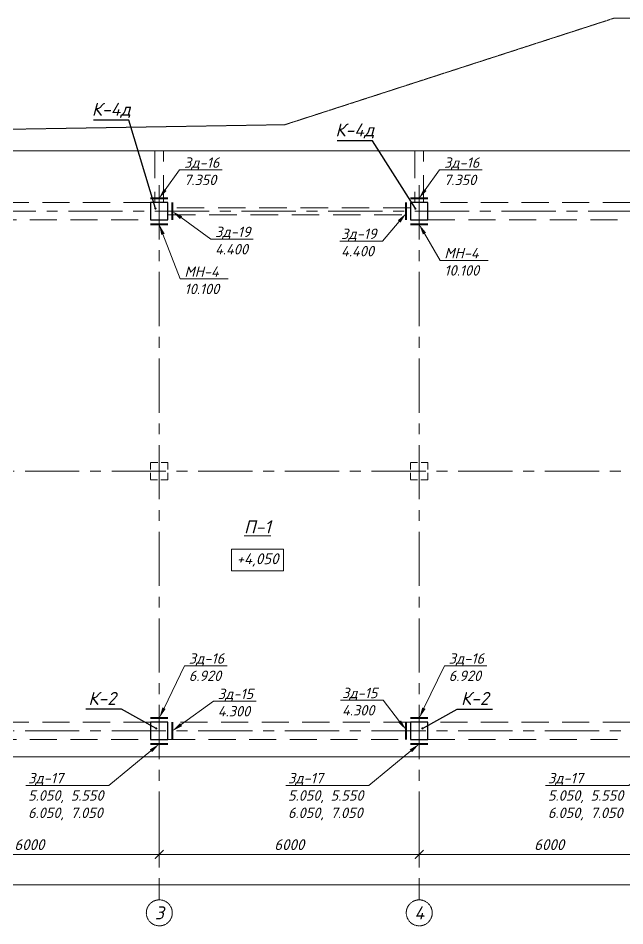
# Model space of a CAD drawing. Header units: millimetres. Extents: x -41985 to 836963, y -232665 to -4590.
# Drawn here: x 8741 to 22746, y -58706 to -37746 of the extents above; entities that cross this region are included whole.
import ezdxf
from ezdxf import colors
from ezdxf.entities.mleader import LeaderData, LeaderLine
from ezdxf.enums import TextEntityAlignment as Align
from ezdxf.math import Vec2, Vec3

# ---------------------------------------------------------------- set-up
doc = ezdxf.new("R2010")
doc.units = ezdxf.units.MM
doc.header["$PDMODE"] = 35
for name, pattern in [('CENTERX2', [4, 2.5, -0.5, 0.5, -0.5]), ('DASHED2', [0.375, 0.25, -0.125]), ('HIDDEN2', [4.7625, 3.175, -1.5875])]:
    doc.linetypes.add(name, pattern=pattern)
doc.layers.get('Defpoints').update_dxf_attribs({"color": 1, "lineweight": 0})
for name, color, linetype, lineweight in [('#Закл выноски и размеры', 7, 'Continuous', 13), ('#Закладные', 10, 'Continuous', 40), ('k_ Выноски', 7, 'Continuous', 13), ('k_ Осевая', 8, 'CENTERX2', 9), ('k_ Осевые размеры', 251, 'Continuous', 5), ('k_ Отметки', 251, 'Continuous', 13), ('k_ Позиции', 1, 'Continuous', 13), ('Балки', 24, 'DASHED2', 5), ('Колонна', 84, 'Continuous', 30), ('Линия пунктир', 190, 'HIDDEN2', 9), ('Перекрытие. Отм. 0.000', 214, 'Continuous', 40)]:
    doc.layers.add(name, color=color, linetype=linetype, lineweight=lineweight)
doc.styles.get("Standard").update_dxf_attribs({"font": 'isocpeur.ttf'})
doc.styles.add('STEP PR', font='isocpeui.ttf')
doc.dimstyles.get("Standard").update_dxf_attribs({"dimtxt": 0.18, "dimasz": 0.18, "dimexe": 0.18, "dimexo": 0.0625, "dimgap": 0.09, "dimtad": 0, "dimtih": 1, "dimtoh": 1, "dimdec": 4, "dimzin": 0, "dimdsep": 46, "dimtxsty": 'Standard', "dimcen": 0.09, "dimadec": 0, "dimazin": 0, "dimtfac": 1, "dimtdec": 4, "dimtofl": 0, "dimtmove": 0, "dimatfit": 3, "dimfxl": 1, "dimtolj": 1, "dimtzin": 0, "dimarcsym": 0})
doc.dimstyles.new('STEP PR', dxfattribs={"dimscale": 100, "dimtxt": 2.5, "dimasz": 2, "dimexe": 1, "dimexo": 2, "dimgap": 1, "dimtad": 1, "dimdec": 4, "dimlfac": -1, "dimtxsty": 'STEP PR', "dimblk": 'ARCHTICK', "dimcen": 2, "dimdle": 1.5, "dimclrt": 1, "dimadec": 0, "dimazin": 0, "dimtfac": 1, "dimtdec": 4, "dimtmove": 1, "dimatfit": 3, "dimldrblk": 'DOTSMALL', "dimfxl": 1, "dimtolj": 1, "dimtzin": 0, "dimarcsym": 0})

# ---------------------------------------------------------------- blocks, each defined once
blk = doc.blocks.new('_ArchTick')
at = {"color": 0, "linetype": 'ByBlock', "const_width": 0.15}
blk.add_lwpolyline([(-0.5, -0.5), (0.5, 0.5)], dxfattribs=at)
blk = doc.blocks.new('*D2243')
at = {"layer": 'Defpoints', "color": 0, "transparency": 16777216}
for p in [(6000, -1850), (12000, -1850), (12000, -2850)]:
    blk.add_point(p, dxfattribs=at)
at = {"layer": 'k_ Осевые размеры', "color": 0, "lineweight": -2, "transparency": 16777216}
for p, q in [((6000, -2050), (6000, -2950)), ((12000, -2050), (12000, -2950)), ((5850, -2850), (12150, -2850))]:
    blk.add_line(p, q, dxfattribs=at)
at = {"layer": 'k_ Осевые размеры', "color": 0, "lineweight": -2, "transparency": 16777216, "xscale": 200, "yscale": 200, "zscale": 200, "rotation": 180}
blk.add_blockref('_ArchTick', (6000, -2850), dxfattribs=at)
at = {"layer": 'k_ Осевые размеры', "color": 0, "lineweight": -2, "transparency": 16777216, "xscale": 200, "yscale": 200, "zscale": 200}
blk.add_blockref('_ArchTick', (12000, -2850), dxfattribs=at)
at = {"layer": 'k_ Осевые размеры', "color": 1, "transparency": 16777216, "insert": (9000, -2625), "char_height": 250, "attachment_point": 5, "style": 'STEP PR'}
blk.add_mtext('\\A1;6000', dxfattribs=at)
blk = doc.blocks.new('_DotSmall')
at = {"color": 0, "linetype": 'ByBlock', "const_width": 0.5}
blk.add_lwpolyline([(-0.0625, 0, 1), (0.0625, 0, 1)], format="xyb", close=True, dxfattribs=at)
blk = doc.blocks.new('*D2244')
at = {"layer": 'Defpoints', "color": 0, "transparency": 16777216}
for p in [(12000, -1850), (18000, -1850), (18000, -2850)]:
    blk.add_point(p, dxfattribs=at)
at = {"layer": 'k_ Осевые размеры', "color": 0, "lineweight": -2, "transparency": 16777216}
for p, q in [((12000, -2050), (12000, -2950)), ((18000, -2050), (18000, -2950)), ((11850, -2850), (18150, -2850))]:
    blk.add_line(p, q, dxfattribs=at)
at = {"layer": 'k_ Осевые размеры', "color": 0, "lineweight": -2, "transparency": 16777216, "xscale": 200, "yscale": 200, "zscale": 200, "rotation": 180}
blk.add_blockref('_ArchTick', (12000, -2850), dxfattribs=at)
at = {"layer": 'k_ Осевые размеры', "color": 0, "lineweight": -2, "transparency": 16777216, "xscale": 200, "yscale": 200, "zscale": 200}
blk.add_blockref('_ArchTick', (18000, -2850), dxfattribs=at)
at = {"layer": 'k_ Осевые размеры', "color": 1, "transparency": 16777216, "insert": (15000, -2625), "char_height": 250, "attachment_point": 5, "style": 'STEP PR'}
blk.add_mtext('\\A1;6000', dxfattribs=at)
blk = doc.blocks.new('*D2245')
at = {"layer": 'Defpoints', "color": 0, "transparency": 16777216}
for p in [(18000, -1850), (24000, -1850), (24000, -2850)]:
    blk.add_point(p, dxfattribs=at)
at = {"layer": 'k_ Осевые размеры', "color": 0, "lineweight": -2, "transparency": 16777216}
for p, q in [((18000, -2050), (18000, -2950)), ((24000, -2050), (24000, -2950)), ((17850, -2850), (24150, -2850))]:
    blk.add_line(p, q, dxfattribs=at)
at = {"layer": 'k_ Осевые размеры', "color": 0, "lineweight": -2, "transparency": 16777216, "xscale": 200, "yscale": 200, "zscale": 200, "rotation": 180}
blk.add_blockref('_ArchTick', (18000, -2850), dxfattribs=at)
at = {"layer": 'k_ Осевые размеры', "color": 0, "lineweight": -2, "transparency": 16777216, "xscale": 200, "yscale": 200, "zscale": 200}
blk.add_blockref('_ArchTick', (24000, -2850), dxfattribs=at)
at = {"layer": 'k_ Осевые размеры', "color": 1, "transparency": 16777216, "insert": (21000, -2625), "char_height": 250, "attachment_point": 5, "style": 'STEP PR'}
blk.add_mtext('\\A1;6000', dxfattribs=at)
blk = doc.blocks.new('*D2252')
at = {"layer": 'Defpoints', "color": 0, "transparency": 16777216}
for p in [(0, -1850), (67650, -1850), (67650, -3550)]:
    blk.add_point(p, dxfattribs=at)
at = {"layer": 'k_ Осевые размеры', "color": 0, "lineweight": -2, "transparency": 16777216}
for p, q in [((0, -2050), (0, -3650)), ((67650, -2050), (67650, -3650)), ((-150, -3550), (67800, -3550))]:
    blk.add_line(p, q, dxfattribs=at)
at = {"layer": 'k_ Осевые размеры', "color": 0, "lineweight": -2, "transparency": 16777216, "xscale": 200, "yscale": 200, "zscale": 200, "rotation": 180}
blk.add_blockref('_ArchTick', (0, -3550), dxfattribs=at)
at = {"layer": 'k_ Осевые размеры', "color": 0, "lineweight": -2, "transparency": 16777216, "xscale": 200, "yscale": 200, "zscale": 200}
blk.add_blockref('_ArchTick', (67650, -3550), dxfattribs=at)
at = {"layer": 'k_ Осевые размеры', "color": 1, "transparency": 16777216, "insert": (33825, -3323), "char_height": 250, "attachment_point": 5, "style": 'STEP PR'}
blk.add_mtext('\\A1;67650', dxfattribs=at)
blk = doc.blocks.new('*U2186')
blk.add_lwpolyline([(-200, -200), (200, -200), (200, 200), (-200, 200)], close=True)
blk = doc.blocks.new('*U2187')
at = {"layer": 'Линия пунктир', "ltscale": 50}
blk.add_lwpolyline([(-200, -200), (200, -200), (200, 200), (-200, 200)], close=True, dxfattribs=at)
blk = doc.blocks.new('*U2366')
at = {"layer": 'Балки', "ltscale": 2500}
for points in [[(6200, 12200), (6200, 11800), (11800, 11800), (11800, 12200)], [(18200, 12200), (18200, 11800), (23800, 11800), (23800, 12200)], [(6200, 200), (6200, -200), (11800, -200), (11800, 200)], [(12200, 200), (12200, -200), (17800, -200), (17800, 200)], [(18200, 200), (18200, -200), (23800, -200), (23800, 200)]]:
    blk.add_lwpolyline(points, close=True, dxfattribs=at)
at = {"layer": 'Линия пунктир', "ltscale": 200}
for points in [[(11900, 12200), (12100, 12200), (12100, 13400), (11900, 13400)], [(17900, 12200), (18100, 12200), (18100, 13400), (17900, 13400)], [(12200, 11920), (17800, 11920), (17800, 12080), (12200, 12080)]]:
    blk.add_lwpolyline(points, close=True, dxfattribs=at)
for p in [(12000, 12000), (18000, 12000), (12000, 0), (18000, 0)]:
    blk.add_blockref('*U2186', p)
at = {"layer": 'Линия пунктир'}
for p in [(12000, 6000), (18000, 6000)]:
    blk.add_blockref('*U2187', p, dxfattribs=at)
blk = doc.blocks.new('REINFORCED_CONCRETE')
blk = doc.blocks.new('*U2241')
at = {"layer": 'k_ Осевая', "ltscale": 500}
for points in [[(12000, 12600), (12000, -3900)], [(18000, 12600), (18000, -3900)], [(31150, 12000), (-4500, 12000)], [(72150, 6000), (-4500, 6000)], [(72150, 0), (-4500, 0)]]:
    blk.add_lwpolyline(points, dxfattribs=at)
at = {"layer": 'k_ Осевая', "color": 254, "linetype": 'ByBlock', "lineweight": 15, "ltscale": 10}
for centre in [(12000, -4200), (18000, -4200)]:
    blk.add_circle(centre, 300, dxfattribs=at)
at = {"layer": 'k_ Осевая', "color": 1, "linetype": 'ByBlock', "char_height": 300, "width": 484.8732214, "attachment_point": 5, "style": 'STEP PR'}
for s, insert in [('3', (12000, -4200)), ('4', (18000, -4200))]:
    blk.add_mtext(s, dxfattribs=dict(at, insert=insert))
at = {"layer": 'k_ Осевые размеры'}
for base, p1, p2, picture, middle in [((67650, -3550), (0, -1850), (67650, -1850), '*D2252', (33825, -3323.3901515152)), ((12000, -2850), (6000, -1850), (12000, -1850), '*D2243', (9000, -2625)), ((18000, -2850), (12000, -1850), (18000, -1850), '*D2244', (15000, -2625)), ((24000, -2850), (18000, -1850), (24000, -1850), '*D2245', (21000, -2625))]:
    dim = blk.add_linear_dim(base=base, p1=p1, p2=p2, dimstyle='STEP PR', dxfattribs=at)
    dim.commit()
    dim.dimension.update_dxf_attribs({"geometry": picture, "text_midpoint": middle})

msp = doc.modelspace()

# ---------------------------------------------------------------- linework, layer by layer
at = {"layer": '#Закладные', "color": 5}
for points in [[(11800, -41905.94546), (12200, -41905.94546)], [(17800, -41905.94546), (18200, -41905.94546)], [(12300, -42005.94546), (12300, -42405.94546)], [(17700, -42405.94546), (17700, -42005.94546)], [(11800, -42505.94546), (12200, -42505.94546)], [(17800, -42505.94546), (18200, -42505.94546)], [(11800, -53905.94546), (12200, -53905.94546)], [(12300, -54005.94546), (12300, -54405.94546)], [(17700, -54405.94546), (17700, -54005.94546)], [(17800, -53905.94546), (18200, -53905.94546)]]:
    msp.add_lwpolyline(points, dxfattribs=at)
at = {"layer": '#Закладные'}
for points in [[(11800, -54505.94546), (12200, -54505.94546)], [(17800, -54505.94546), (18200, -54505.94546)]]:
    msp.add_lwpolyline(points, dxfattribs=at)
at = {"layer": 'k_ Отметки'}
msp.add_lwpolyline([(13667.92639, -50508.82383), (14867.92639, -50508.82383), (14867.92639, -50008.82383), (13667.92639, -50008.82383)], close=True, dxfattribs=at)
at = {"layer": 'Линия пунктир'}
msp.add_lwpolyline([(-14920, -46413.67032), (-14920, -42175.94546), (-3100, -40505.94546), (14900, -40205.94546), (22500, -37745.94546), (68500, -37745.94546), (74340, -39305.94546)], dxfattribs=at)
at = {"layer": 'Перекрытие. Отм. 0.000', "color": 3, "lineweight": 5}
msp.add_lwpolyline([(-1950, -44305.94546), (-1950, -48405.94546), (-600, -48405.94546), (-600, -54805.94546), (30260, -54805.94546), (30260, -48785.94546), (30260, -48785.94546), (30260, -39305.94546), (23500, -39305.94546), (23500, -40805.94546), (-600, -40805.94546), (-600, -44305.94546), (-1950, -44305.94546)], dxfattribs=at)

# ---------------------------------------------------------------- block references
at = {"layer": 'k_ Осевая'}
msp.add_blockref('*U2241', (0, -54205.94546), dxfattribs=at)
at = {"layer": 'k_ Позиции'}
ref = msp.add_blockref('REINFORCED_CONCRETE', (10890.38266, -40100.91724), dxfattribs=dict(at, xscale=100, yscale=100, zscale=100))
ref.add_attrib('POSITION', 'К-4д', dxfattribs={"layer": '0', "color": 0, "linetype": 'ByBlock', "height": 300, "style": 'STEP PR', "flags": 2}).set_placement((10890.38266, -40000.91724), align=Align.CENTER)
ref = msp.add_blockref('REINFORCED_CONCRETE', (16512.93129, -40576.88022), dxfattribs=dict(at, xscale=100, yscale=100, zscale=100))
ref.add_attrib('POSITION', 'К-4д', dxfattribs={"layer": '0', "color": 0, "linetype": 'ByBlock', "height": 300, "style": 'STEP PR', "flags": 2}).set_placement((16512.93129, -40476.88022), align=Align.CENTER)
ref = msp.add_blockref('REINFORCED_CONCRETE', (10716.4796, -53704.65545), dxfattribs=dict(at, xscale=-100, yscale=100, zscale=100))
ref.add_attrib('POSITION', 'К-2', dxfattribs={"layer": '0', "color": 0, "linetype": 'ByBlock', "height": 300, "style": 'STEP PR', "flags": 2}).set_placement((10681.02505, -53604.65545), align=Align.CENTER)
ref = msp.add_blockref('REINFORCED_CONCRETE', (19283.5204, -53704.65545), dxfattribs=dict(at, xscale=100, yscale=100, zscale=100))
ref.add_attrib('POSITION', 'К-2', dxfattribs={"layer": '0', "color": 0, "linetype": 'ByBlock', "height": 300, "style": 'STEP PR', "flags": 2}).set_placement((19283.5204, -53604.65545), align=Align.CENTER)
at = {"layer": 'Колонна'}
msp.add_blockref('*U2366', (0, -54205.94546), dxfattribs=at)

# ---------------------------------------------------------------- texts
at = {"layer": 'k_ Выноски', "insert": (14264.74038, -49491.66943), "char_height": 300, "attachment_point": 5, "line_spacing_factor": 1.5, "style": 'STEP PR'}
msp.add_mtext('\\A1;{\\fISOCPEUR|b1|i1|c204|p34;\\LП-1}', dxfattribs=at)
at = {"layer": 'k_ Отметки', "insert": (14267.92639, -50258.82383), "char_height": 250, "width": 1200, "attachment_point": 5, "style": 'STEP PR'}
msp.add_mtext('+4,050', dxfattribs=at)

# ---------------------------------------------------------------- leaders
at = {"layer": '#Закл выноски и размеры', "color": 5}
ml = msp.add_multileader_mtext('Standard', dxfattribs=at)
ml.set_content('Зд-16\\P7.350', color=5, style='STEP PR')
ml.set_leader_properties(color=256, linetype='ByLayer', lineweight=-1)
ml.build(insert=Vec2(0, 0))
ml.multileader.update_dxf_attribs({"text_left_attachment_type": 6, "text_right_attachment_type": 6, "dogleg_length": 0, "arrow_head_size": 250})
ctx = ml.context
ctx.base_point, ctx.char_height, ctx.arrow_head_size, ctx.landing_gap_size, ctx.plane_origin = Vec3(12469.41116, -41250.13534), 240, 250, 100, Vec3(24579.64808, -45234.54107)
ctx.left_attachment, ctx.right_attachment = 6, 6
notes = []
notes.append((ctx, [(0, (1, 1, 0), (12469.41116, -41250.13534), (1, 0), 0, [(1, [(11989.17209, -41915.67236)], 0, [])])]))
ctx.mtext.insert, ctx.mtext.rotation, ctx.mtext.width, ctx.mtext.flow_direction = Vec3(12569.41116, -40962.13534), 6.2831853072, 1886.4699691, 5
ml = msp.add_multileader_mtext('Standard', dxfattribs=at)
ml.set_content('Зд-16\\P7.350', color=5, style='STEP PR')
ml.set_leader_properties(color=256, linetype='ByLayer', lineweight=-1)
ml.build(insert=Vec2(0, 0))
ml.multileader.update_dxf_attribs({"text_left_attachment_type": 6, "text_right_attachment_type": 6, "dogleg_length": 0, "arrow_head_size": 250})
ctx = ml.context
ctx.base_point, ctx.char_height, ctx.arrow_head_size, ctx.landing_gap_size, ctx.plane_origin = Vec3(18469.41116, -41250.13534), 240, 250, 100, Vec3(30579.64808, -45234.54107)
ctx.left_attachment, ctx.right_attachment = 6, 6
notes.append((ctx, [(0, (1, 1, 0), (18469.41116, -41250.13534), (1, 0), 0, [(1, [(17989.17209, -41915.67236)], 0, [])])]))
ctx.mtext.insert, ctx.mtext.rotation, ctx.mtext.width, ctx.mtext.flow_direction = Vec3(18569.41116, -40962.13534), 6.2831853072, 1886.4699691, 5
ml = msp.add_multileader_mtext('Standard', dxfattribs=at)
ml.set_content('Зд-19\\P4.400', color=5, style='STEP PR')
ml.set_leader_properties(color=256, linetype='ByLayer', lineweight=-1)
ml.build(insert=Vec2(0, 0))
ml.multileader.update_dxf_attribs({"text_left_attachment_type": 6, "text_right_attachment_type": 6, "dogleg_length": 0, "arrow_head_size": 250})
ctx = ml.context
ctx.base_point, ctx.char_height, ctx.arrow_head_size, ctx.landing_gap_size, ctx.plane_origin = Vec3(13186.61636, -42849.83487), 240, 250, 100, Vec3(24880.0882, -47373.07332)
ctx.left_attachment, ctx.right_attachment = 6, 6
notes.append((ctx, [(0, (1, 1, 0), (13186.61636, -42849.83487), (1, 0), 0, [(1, [(12300, -42205.94546)], 0, [])])]))
ctx.mtext.insert, ctx.mtext.rotation, ctx.mtext.width, ctx.mtext.flow_direction = Vec3(13286.61636, -42561.83487), 6.2831853072, 1886.4699691, 5
ml = msp.add_multileader_mtext('Standard', dxfattribs=at)
ml.set_content('Зд-19\\P4.400', color=5, style='STEP PR')
ml.set_leader_properties(color=256, linetype='ByLayer', lineweight=-1)
ml.build(insert=Vec2(0, 0))
ml.multileader.update_dxf_attribs({"text_left_attachment_type": 6, "text_right_attachment_type": 6, "dogleg_length": 0, "arrow_head_size": 250})
ctx = ml.context
ctx.base_point, ctx.char_height, ctx.arrow_head_size, ctx.landing_gap_size, ctx.plane_origin = Vec3(16095.55327, -42893.49943), 240, 250, 100, Vec3(27381.38874, -47416.73788)
ctx.left_attachment, ctx.right_attachment = 6, 6
notes.append((ctx, [(1, (1, 1, 0), (17148.64417, -42893.49943), (-1, 0), 0, [(1, [(17700, -42249.61002)], 0, [])])]))
ctx.mtext.insert, ctx.mtext.rotation, ctx.mtext.width, ctx.mtext.flow_direction = Vec3(16195.55327, -42605.49943), 6.2831853072, 1886.4699691, 5
ml = msp.add_multileader_mtext('Standard', dxfattribs=at)
ml.set_content('МН-4\\P10.100', color=5, style='STEP PR')
ml.set_leader_properties(color=256, linetype='ByLayer', lineweight=-1)
ml.build(insert=Vec2(0, 0))
ml.multileader.update_dxf_attribs({"text_left_attachment_type": 6, "text_right_attachment_type": 6, "dogleg_length": 0, "arrow_head_size": 250})
ctx = ml.context
ctx.base_point, ctx.char_height, ctx.arrow_head_size, ctx.landing_gap_size, ctx.plane_origin = Vec3(12479.5556, -43767.57651), 240, 250, 100, Vec3(23917.08056, -48103.12972)
ctx.left_attachment, ctx.right_attachment = 6, 6
notes.append((ctx, [(0, (1, 1, 0), (12479.5556, -43767.57651), (1, 0), 0, [(1, [(11995.22795, -42503.68491)], 0, [])])]))
ctx.mtext.insert, ctx.mtext.rotation, ctx.mtext.width, ctx.mtext.flow_direction = Vec3(12579.5556, -43479.57651), 6.2831853072, 1886.4699691, 5
ml = msp.add_multileader_mtext('Standard', dxfattribs=at)
ml.set_content('МН-4\\P10.100', color=5, style='STEP PR')
ml.set_leader_properties(color=256, linetype='ByLayer', lineweight=-1)
ml.build(insert=Vec2(0, 0))
ml.multileader.update_dxf_attribs({"text_left_attachment_type": 6, "text_right_attachment_type": 6, "dogleg_length": 0, "arrow_head_size": 250})
ctx = ml.context
ctx.base_point, ctx.char_height, ctx.arrow_head_size, ctx.landing_gap_size, ctx.plane_origin = Vec3(18479.5556, -43339.31335), 240, 250, 100, Vec3(29917.08056, -48103.12972)
ctx.left_attachment, ctx.right_attachment = 6, 6
notes.append((ctx, [(0, (1, 1, 0), (18479.5556, -43339.31335), (1, 0), 0, [(1, [(17995.22795, -42503.68491)], 0, [])])]))
ctx.mtext.insert, ctx.mtext.rotation, ctx.mtext.width, ctx.mtext.flow_direction = Vec3(18579.5556, -43051.31335), 6.2831853072, 1886.4699691, 5
ml = msp.add_multileader_mtext('Standard', dxfattribs=at)
ml.set_content('Зд-16\\P6.920', color=5, style='STEP PR')
ml.set_leader_properties(color=256, linetype='ByLayer', lineweight=-1)
ml.build(insert=Vec2(0, 0))
ml.multileader.update_dxf_attribs({"text_left_attachment_type": 6, "text_right_attachment_type": 6, "dogleg_length": 0, "arrow_head_size": 250})
ctx = ml.context
ctx.base_point, ctx.char_height, ctx.arrow_head_size, ctx.landing_gap_size, ctx.plane_origin = Vec3(12579.37318, -52700.01278), 240, 250, 100, Vec3(24418.88604, -57481.9381)
ctx.left_attachment, ctx.right_attachment = 6, 6
notes.append((ctx, [(0, (1, 1, 0), (12579.37318, -52700.01278), (1, 0), 0, [(1, [(12000, -53905.94546)], 0, [])])]))
ctx.mtext.insert, ctx.mtext.rotation, ctx.mtext.width, ctx.mtext.flow_direction = Vec3(12679.37318, -52412.01278), 6.2831853072, 1886.4699691, 5
ml = msp.add_multileader_mtext('Standard', dxfattribs=at)
ml.set_content('Зд-16\\P6.920', color=5, style='STEP PR')
ml.set_leader_properties(color=256, linetype='ByLayer', lineweight=-1)
ml.build(insert=Vec2(0, 0))
ml.multileader.update_dxf_attribs({"text_left_attachment_type": 6, "text_right_attachment_type": 6, "dogleg_length": 0, "arrow_head_size": 250})
ctx = ml.context
ctx.base_point, ctx.char_height, ctx.arrow_head_size, ctx.landing_gap_size, ctx.plane_origin = Vec3(18579.37318, -52700.01278), 240, 250, 100, Vec3(30418.88604, -57481.9381)
ctx.left_attachment, ctx.right_attachment = 6, 6
notes.append((ctx, [(0, (1, 1, 0), (18579.37318, -52700.01278), (1, 0), 0, [(1, [(18000, -53905.94546)], 0, [])])]))
ctx.mtext.insert, ctx.mtext.rotation, ctx.mtext.width, ctx.mtext.flow_direction = Vec3(18679.37318, -52412.01278), 6.2831853072, 1886.4699691, 5
ml = msp.add_multileader_mtext('Standard', dxfattribs=at)
ml.set_content('Зд-15\\P4.300', color=5, style='STEP PR')
ml.set_leader_properties(color=256, linetype='ByLayer', lineweight=-1)
ml.build(insert=Vec2(0, 0))
ml.multileader.update_dxf_attribs({"text_left_attachment_type": 6, "text_right_attachment_type": 6, "dogleg_length": 0, "arrow_head_size": 250})
ctx = ml.context
ctx.base_point, ctx.char_height, ctx.arrow_head_size, ctx.landing_gap_size, ctx.plane_origin = Vec3(13248.3831, -53518.35242), 240, 250, 100, Vec3(25403.44682, -57876.7686)
ctx.left_attachment, ctx.right_attachment = 6, 6
notes.append((ctx, [(0, (1, 1, 0), (13248.3831, -53518.35242), (1, 0), 0, [(1, [(12300, -54205.94546)], 0, [])])]))
ctx.mtext.insert, ctx.mtext.rotation, ctx.mtext.width, ctx.mtext.defined_height, ctx.mtext.flow_direction = Vec3(13348.3831, -53230.35242), 6.2831853072, 1804.548339, 770.61338, 5
ml = msp.add_multileader_mtext('Standard', dxfattribs=at)
ml.set_content('Зд-15\\P4.300', color=5, style='STEP PR')
ml.set_leader_properties(color=256, linetype='ByLayer', lineweight=-1)
ml.build(insert=Vec2(0, 0))
ml.multileader.update_dxf_attribs({"text_left_attachment_type": 6, "text_right_attachment_type": 6, "dogleg_length": 0, "arrow_head_size": 250})
ctx = ml.context
ctx.base_point, ctx.char_height, ctx.arrow_head_size, ctx.landing_gap_size, ctx.plane_origin = Vec3(16117.33827, -53496.54797), 240, 250, 100, Vec3(27863.49289, -57854.96415)
ctx.left_attachment, ctx.right_attachment = 6, 6
notes.append((ctx, [(1, (1, 1, 0), (17169.15645, -53496.54797), (-1, 0), 0, [(1, [(17700, -54184.141)], 0, [])])]))
ctx.mtext.insert, ctx.mtext.rotation, ctx.mtext.width, ctx.mtext.defined_height, ctx.mtext.flow_direction = Vec3(16217.33827, -53208.54797), 6.2831853072, 1804.548339, 770.61338, 5
at = {"layer": '#Закл выноски и размеры'}
ml = msp.add_multileader_mtext('Standard', dxfattribs=at)
ml.set_content('Зд-17\\P5.050, {\\C3;5.550\\P}6.050, 7.050', color=256, style='STEP PR')
ml.set_leader_properties(color=256, linetype='ByLayer', lineweight=-1)
ml.build(insert=Vec2(0, 0))
ml.multileader.update_dxf_attribs({"text_left_attachment_type": 6, "text_right_attachment_type": 6, "dogleg_length": 0, "arrow_head_size": 250})
ctx = ml.context
ctx.base_point, ctx.char_height, ctx.arrow_head_size, ctx.landing_gap_size, ctx.plane_origin = Vec3(8870.12546, -55463.30321), 240, 250, 100, Vec3(20784.80951, -61179.06369)
ctx.left_attachment, ctx.right_attachment = 6, 6
notes.append((ctx, [(1, (1, 1, 0), (10835.03455, -55463.30321), (-1, 0), 0, [(1, [(12000, -54505.94546)], 0, [])])]))
ctx.mtext.insert, ctx.mtext.rotation, ctx.mtext.width, ctx.mtext.flow_direction = Vec3(8970.12546, -55175.30321), 6.2831853072, 1886.4699691, 5
ml = msp.add_multileader_mtext('Standard', dxfattribs=at)
ml.set_content('Зд-17\\P5.050, {\\C3;5.550\\P}6.050, 7.050', color=256, style='STEP PR')
ml.set_leader_properties(color=256, linetype='ByLayer', lineweight=-1)
ml.build(insert=Vec2(0, 0))
ml.multileader.update_dxf_attribs({"text_left_attachment_type": 6, "text_right_attachment_type": 6, "dogleg_length": 0, "arrow_head_size": 250})
ctx = ml.context
ctx.base_point, ctx.char_height, ctx.arrow_head_size, ctx.landing_gap_size, ctx.plane_origin = Vec3(14870.12546, -55463.30321), 240, 250, 100, Vec3(26784.80951, -61179.06369)
ctx.left_attachment, ctx.right_attachment = 6, 6
notes.append((ctx, [(1, (1, 1, 0), (16835.03455, -55463.30321), (-1, 0), 0, [(1, [(18000, -54505.94546)], 0, [])])]))
ctx.mtext.insert, ctx.mtext.rotation, ctx.mtext.width, ctx.mtext.flow_direction = Vec3(14970.12546, -55175.30321), 6.2831853072, 1886.4699691, 5
ml = msp.add_multileader_mtext('Standard', dxfattribs=at)
ml.set_content('Зд-17\\P5.050, {\\C3;5.550\\P}6.050, 7.050', color=256, style='STEP PR')
ml.set_leader_properties(color=256, linetype='ByLayer', lineweight=-1)
ml.build(insert=Vec2(0, 0))
ml.multileader.update_dxf_attribs({"text_left_attachment_type": 6, "text_right_attachment_type": 6, "dogleg_length": 0, "arrow_head_size": 250})
ctx = ml.context
ctx.base_point, ctx.char_height, ctx.arrow_head_size, ctx.landing_gap_size, ctx.plane_origin = Vec3(20870.12546, -55463.30321), 240, 250, 100, Vec3(32784.80951, -61179.06369)
ctx.left_attachment, ctx.right_attachment = 6, 6
notes.append((ctx, [(1, (1, 1, 0), (22835.03455, -55463.30321), (-1, 0), 0, [(1, [(24000, -54505.94546)], 0, [])])]))
ctx.mtext.insert, ctx.mtext.rotation, ctx.mtext.width, ctx.mtext.flow_direction = Vec3(20970.12546, -55175.30321), 6.2831853072, 1886.4699691, 5
at = {"layer": 'k_ Выноски', "ltscale": 100}
for points in [[(11910.77266, -42143.92767), (11299.81062, -40100.91724), (10480.95471, -40100.91724)], [(17910.77266, -42143.92767), (16922.35925, -40576.88022), (16103.50334, -40576.88022)], [(11927.3133, -54147.43732), (11125.90755, -53704.65545), (10307.05164, -53704.65545)], [(18072.6867, -54147.43732), (18874.09245, -53704.65545), (19692.94836, -53704.65545)]]:
    msp.add_leader(points, dimstyle='Standard', override={"dimscale": 100, "dimtxt": 2.5, "dimasz": 2, "dimexe": 1, "dimexo": 2, "dimgap": 0.7, "dimtih": 0, "dimtoh": 0, "dimlfac": -1, "dimzin": 8, "dimcen": 2, "dimdle": 1, "dimclrt": 1, "dimadec": 4, "dimtmove": 1, "dimldrblk": 'DotSmall', "dimfxl": 100}, dxfattribs=at)
for ctx, leaders in notes:
    for number, flags, end, landing, length, lines in leaders:
        leader = LeaderData()
        leader.index, (leader.has_last_leader_line, leader.has_dogleg_vector, leader.attachment_direction) = number, flags
        leader.last_leader_point, leader.dogleg_vector, leader.dogleg_length = Vec3(end), Vec3(landing), length
        for number, points, colour, breaks in lines:
            line = LeaderLine()
            line.index, line.vertices, line.color, line.breaks = number, Vec3.list(points), colors.encode_raw_color(colour), breaks
            leader.lines.append(line)
        ctx.leaders.append(leader)

doc.saveas('drawing.dxf')
